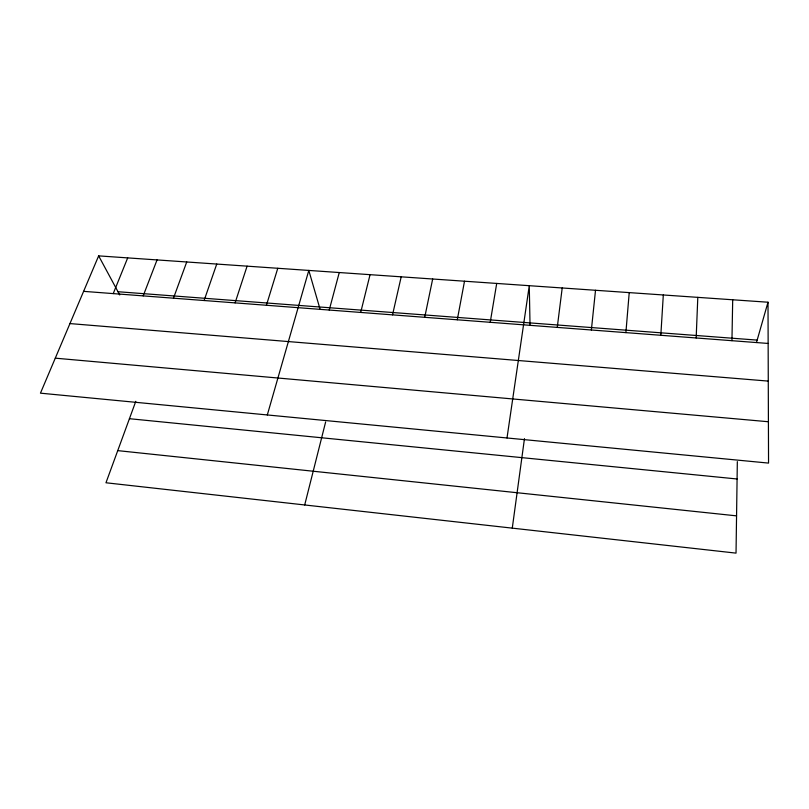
<?xml version="1.0" encoding="UTF-8"?>
<svg xmlns="http://www.w3.org/2000/svg" width="809" height="809" viewBox="0 0 809 809"><rect width="100%" height="100%" fill="white"/><g stroke="black" fill="none" stroke-linecap="round" stroke-linejoin="round"><path stroke-width="1.21" d="M737.333 461.626L736.028 553.123L105.969 482.771L135.791 401.335M731.943 340.69L732.701 299.775M696.165 337.97L697.803 297.358M660.822 335.28L663.309 294.972M625.893 332.62L629.22 292.615M591.369 329.991L595.515 290.279M557.259 327.402L562.204 287.974M512.279 528.135L524.465 438.599M507.01 437.972L529.268 285.688L530.037 325.289M490.224 322.295L496.706 283.443M457.287 319.788L464.508 281.208M424.725 317.31L432.673 279.004M392.527 314.863L401.193 276.83M360.703 312.436L370.057 274.666M304.7 504.958L325.633 421.974M329.233 310.039L339.264 272.542M267.314 414.946L308.805 270.428L320.101 309.311M756.476 342.51L768.004 302.222L98.647 255.877L40.45 393.164L768.55 463.092L768.004 302.222M266.414 305.266L277.78 268.285M235.085 302.879L247.089 266.161M204.101 300.523L216.741 264.058M173.47 298.187L186.727 261.974M143.183 295.882L157.047 259.922M113.23 293.606L127.691 257.889M117.983 291.725L757.173 340.104M83.61 291.351L768.145 343.451M69.948 323.58L768.277 381.1M55.285 358.165L768.408 421.742M129.43 418.698L737.09 478.989M117.74 450.623L736.564 515.859M98.647 255.877L119.732 294.961"/></g></svg>
